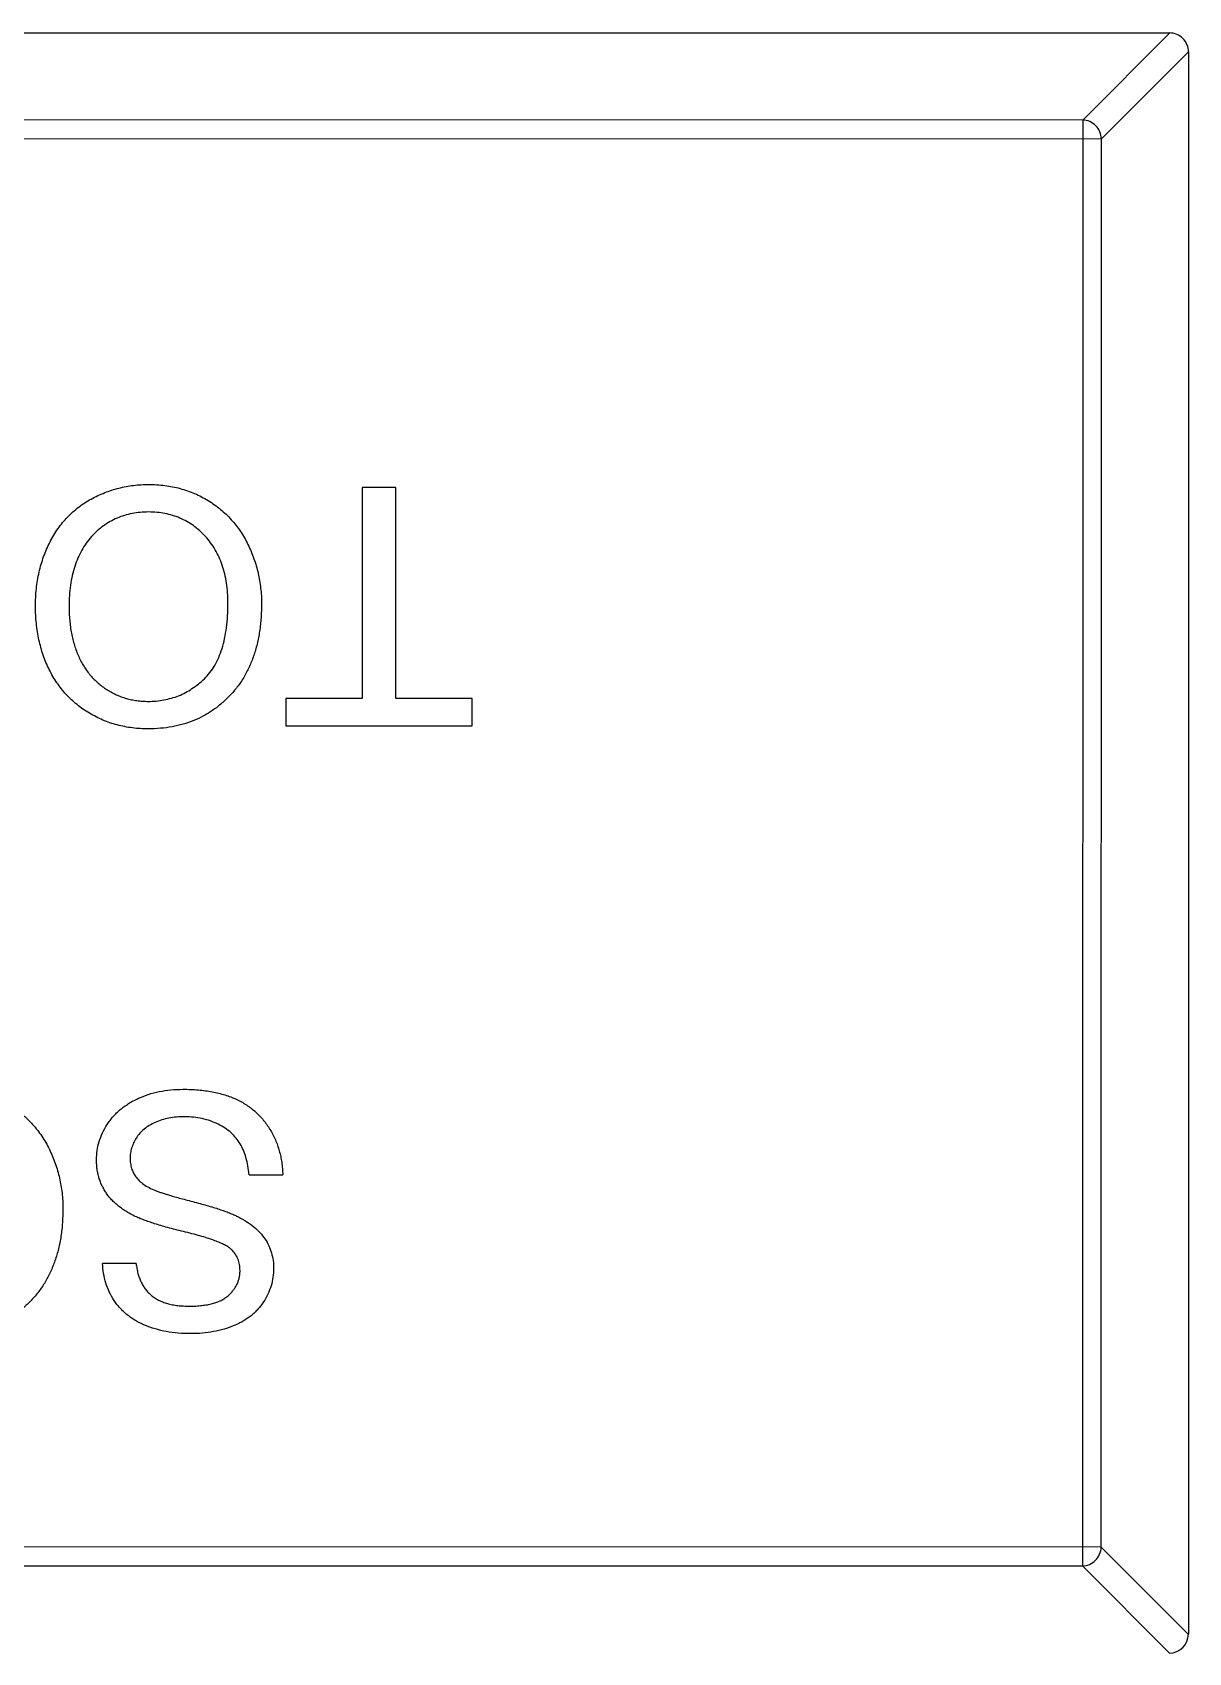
# Model space of a CAD drawing. Header units: millimetres. Extents: x 453.6 to 545.9, y 214.7 to 294.3.
# Drawn here: x 493.025 to 494.238, y 274.02 to 275.72 of the extents above; entities that cross this region are included whole.
import ezdxf

# ---------------------------------------------------------------- set-up
doc = ezdxf.new("R2010")
doc.units = ezdxf.units.MM
doc.header["$LTSCALE"] = 30.734
doc.layers.get('0').update_dxf_attribs({"linetype": 'CONTINUOUS'})

msp = doc.modelspace()

# ---------------------------------------------------------------- linework, layer by layer
at = {"linetype": 'Continuous'}
for p, q in [((491.258, 275.7203), (494.218, 275.7198)), ((494.1269, 275.6284), (494.2184, 275.7198)), ((494.238, 275.7001), (494.1466, 275.6087)), ((494.238, 275.6998), (494.2378, 274.0398)), ((494.1269, 275.6284), (491.3491, 275.6289)), ((494.1269, 275.6284), (494.1266, 274.1113)), ((491.3294, 275.6092), (494.1466, 275.6087)), ((494.1463, 274.131), (494.1466, 275.6087)), ((493.3709, 275.2428), (493.3709, 275.0216)), ((493.4062, 275.2428), (493.3709, 275.2428)), ((493.4062, 275.0216), (493.4062, 275.2428)), ((493.2908, 275.0216), (493.2908, 274.9928)), ((493.3709, 275.0216), (493.2908, 275.0216)), ((493.4863, 275.0216), (493.4062, 275.0216)), ((493.4863, 274.9927), (493.4863, 275.0216)), ((493.2908, 274.9928), (493.4863, 274.9927)), ((493.2522, 274.5216), (493.2875, 274.5216)), ((493.1336, 274.4287), (493.0984, 274.4287)), ((494.1463, 274.131), (491.3292, 274.1315)), ((494.1463, 274.131), (494.2378, 274.0395)), ((491.3489, 274.1118), (494.1266, 274.1113)), ((494.2181, 274.0198), (494.1266, 274.1113))]:
    msp.add_line(p, q, dxfattribs=at)
for centre, start, end in [((494.218, 275.6998), 359.9899, 89.9899), ((494.2178, 274.0398), 269.9899, 359.9899)]:
    msp.add_arc(centre, 0.02, start, end, dxfattribs=at)
for points, knots in [([(494.1466, 275.6087), (494.1465, 275.6113), (494.1454, 275.6163), (494.141, 275.6228), (494.1345, 275.6272), (494.1294, 275.6283), (494.1269, 275.6284)], [0, 0, 0, 0, 0.249032, 0.5, 0.750968, 1, 1, 1, 1]), ([(493.028, 275.1182), (493.028, 275.1213), (493.0281, 275.1275), (493.0288, 275.1365), (493.0301, 275.1453), (493.0317, 275.1539), (493.0339, 275.1622), (493.0364, 275.1703), (493.0396, 275.1781), (493.0431, 275.1857), (493.0471, 275.1929), (493.0515, 275.1997), (493.0563, 275.206), (493.0615, 275.2119), (493.0671, 275.2173), (493.0732, 275.2223), (493.0796, 275.2268), (493.0863, 275.2308), (493.0934, 275.2344), (493.1006, 275.2375), (493.1079, 275.2401), (493.1154, 275.2423), (493.123, 275.2439), (493.1307, 275.2452), (493.1386, 275.2459), (493.1439, 275.246), (493.1466, 275.246)], [0, 0, 0, 0, 0.04756, 0.093962, 0.139112, 0.183626, 0.227457, 0.270703, 0.313611, 0.35626, 0.398366, 0.439557, 0.480045, 0.519888, 0.559658, 0.599421, 0.639208, 0.679668, 0.72002, 0.759859, 0.79956, 0.839199, 0.878956, 0.918794, 0.959083, 1, 1, 1, 1]), ([(493.1466, 275.246), (493.1495, 275.246), (493.1552, 275.2459), (493.1636, 275.245), (493.1718, 275.2438), (493.1797, 275.2419), (493.1875, 275.2395), (493.195, 275.2366), (493.2022, 275.2332), (493.2092, 275.2292), (493.2159, 275.2248), (493.2221, 275.22), (493.228, 275.2148), (493.2334, 275.2091), (493.2385, 275.2032), (493.2431, 275.1968), (493.2473, 275.1901), (493.251, 275.183), (493.2544, 275.1756), (493.2572, 275.1681), (493.2597, 275.1606), (493.2617, 275.1529), (493.2632, 275.1451), (493.2643, 275.1372), (493.2651, 275.1292), (493.2651, 275.1238), (493.2652, 275.1211)], [0, 0, 0, 0, 0.044697, 0.088534, 0.131409, 0.173814, 0.215715, 0.257247, 0.298848, 0.340604, 0.382029, 0.42297, 0.463632, 0.504048, 0.544591, 0.584964, 0.626265, 0.667979, 0.709943, 0.751382, 0.792619, 0.833948, 0.875008, 0.916446, 0.957907, 1, 1, 1, 1]), ([(493.1467, 275.2172), (493.1438, 275.2171), (493.1379, 275.2169), (493.1294, 275.2157), (493.1213, 275.2137), (493.1135, 275.2109), (493.1062, 275.2071), (493.0992, 275.2028), (493.0927, 275.1974), (493.0866, 275.1914), (493.0811, 275.1846), (493.0763, 275.1771), (493.0723, 275.1688), (493.0689, 275.16), (493.0664, 275.1504), (493.0645, 275.1402), (493.0634, 275.1293), (493.0633, 275.1218), (493.0632, 275.118)], [0, 0, 0, 0, 0.061055, 0.119545, 0.176806, 0.232956, 0.288583, 0.344667, 0.401662, 0.46054, 0.520477, 0.581213, 0.643431, 0.707961, 0.775371, 0.846414, 0.921152, 1, 1, 1, 1]), ([(493.2299, 275.1215), (493.2298, 275.1251), (493.2297, 275.1321), (493.2285, 275.1424), (493.2267, 275.1521), (493.2242, 275.1612), (493.2208, 275.1697), (493.2168, 275.1776), (493.2119, 275.1849), (493.2064, 275.1916), (493.2003, 275.1976), (493.1938, 275.2029), (493.1868, 275.2073), (493.1795, 275.2109), (493.1719, 275.2137), (493.1638, 275.2157), (493.1554, 275.2169), (493.1497, 275.2171), (493.1467, 275.2172)], [0, 0, 0, 0, 0.075964, 0.148125, 0.217201, 0.2833, 0.347202, 0.4093, 0.470426, 0.531588, 0.591739, 0.650258, 0.707303, 0.764208, 0.821148, 0.879119, 0.938423, 1, 1, 1, 1]), ([(493.1464, 274.9896), (493.1436, 274.9897), (493.138, 274.9897), (493.1297, 274.9905), (493.1216, 274.9918), (493.1138, 274.9936), (493.1061, 274.9959), (493.0986, 274.9987), (493.0914, 275.0021), (493.0845, 275.006), (493.0778, 275.0102), (493.0715, 275.015), (493.0656, 275.0201), (493.0601, 275.0256), (493.0551, 275.0316), (493.0504, 275.0379), (493.0461, 275.0446), (493.0423, 275.0518), (493.0389, 275.0592), (493.036, 275.0669), (493.0335, 275.0749), (493.0315, 275.0831), (493.03, 275.0915), (493.0288, 275.1002), (493.0281, 275.1091), (493.028, 275.1152), (493.028, 275.1182)], [0, 0, 0, 0, 0.043099, 0.085587, 0.126908, 0.167967, 0.20845, 0.249025, 0.289281, 0.33001, 0.370598, 0.410466, 0.450033, 0.489688, 0.529116, 0.569037, 0.609703, 0.650759, 0.692509, 0.734219, 0.776707, 0.819552, 0.863351, 0.907839, 0.953334, 1, 1, 1, 1]), ([(493.0632, 275.118), (493.0633, 275.1155), (493.0633, 275.1107), (493.0638, 275.1035), (493.0646, 275.0966), (493.0656, 275.0899), (493.0671, 275.0835), (493.0688, 275.0772), (493.0709, 275.0713), (493.0732, 275.0655), (493.0759, 275.0601), (493.0788, 275.055), (493.0821, 275.0502), (493.0856, 275.0456), (493.0895, 275.0415), (493.0936, 275.0376), (493.098, 275.034), (493.1027, 275.0308), (493.1076, 275.0279), (493.1127, 275.0254), (493.1179, 275.0232), (493.1233, 275.0215), (493.1288, 275.0201), (493.1344, 275.0191), (493.1403, 275.0186), (493.1442, 275.0185), (493.1462, 275.0184)], [0, 0, 0, 0, 0.050852, 0.099752, 0.147438, 0.194086, 0.239171, 0.28334, 0.326577, 0.368936, 0.410572, 0.451051, 0.490877, 0.530044, 0.568937, 0.607578, 0.64642, 0.685679, 0.724799, 0.763513, 0.802173, 0.84074, 0.879649, 0.919071, 0.959098, 1, 1, 1, 1]), ([(493.1462, 275.0184), (493.149, 275.0185), (493.1546, 275.0186), (493.1627, 275.0198), (493.1706, 275.0217), (493.1782, 275.0242), (493.1854, 275.0276), (493.1923, 275.0317), (493.199, 275.0366), (493.2054, 275.0421), (493.2113, 275.0485), (493.2163, 275.0561), (493.2205, 275.0646), (493.224, 275.074), (493.2267, 275.0845), (493.2285, 275.096), (493.2297, 275.1084), (493.2298, 275.117), (493.2299, 275.1215)], [0, 0, 0, 0, 0.055943, 0.110382, 0.164048, 0.216759, 0.269601, 0.323009, 0.377581, 0.433449, 0.490922, 0.550625, 0.613117, 0.679861, 0.751358, 0.828261, 0.910795, 1, 1, 1, 1]), ([(493.2652, 275.1211), (493.2651, 275.1161), (493.2649, 275.1063), (493.2633, 275.0921), (493.2607, 275.0787), (493.2571, 275.0662), (493.2524, 275.0545), (493.2468, 275.0435), (493.2399, 275.0335), (493.2322, 275.0244), (493.2236, 275.0163), (493.2144, 275.0091), (493.2045, 275.003), (493.194, 274.9981), (493.183, 274.9943), (493.1713, 274.9916), (493.159, 274.9899), (493.1507, 274.9897), (493.1464, 274.9896)], [0, 0, 0, 0, 0.075226, 0.146575, 0.2145, 0.27953, 0.342403, 0.403496, 0.463762, 0.523864, 0.583252, 0.641302, 0.698898, 0.756295, 0.814628, 0.874325, 0.935783, 1, 1, 1, 1]), ([(492.9381, 274.6114), (492.941, 274.6114), (492.9467, 274.6113), (492.9551, 274.6105), (492.9633, 274.6092), (492.9713, 274.6073), (492.979, 274.6049), (492.9865, 274.602), (492.9938, 274.5986), (493.0008, 274.5946), (493.0074, 274.5902), (493.0137, 274.5854), (493.0196, 274.5802), (493.025, 274.5745), (493.0301, 274.5686), (493.0346, 274.5622), (493.0388, 274.5555), (493.0426, 274.5484), (493.0459, 274.5411), (493.0488, 274.5336), (493.0512, 274.526), (493.0532, 274.5183), (493.0548, 274.5105), (493.0559, 274.5026), (493.0566, 274.4946), (493.0567, 274.4892), (493.0567, 274.4865)], [0, 0, 0, 0, 0.044697, 0.088534, 0.131409, 0.173814, 0.215715, 0.257247, 0.298848, 0.340604, 0.382029, 0.42297, 0.463632, 0.504048, 0.544591, 0.584964, 0.626265, 0.667979, 0.709943, 0.751382, 0.792619, 0.833948, 0.875008, 0.916446, 0.957907, 1, 1, 1, 1]), ([(493.092, 274.5372), (493.0921, 274.5405), (493.0924, 274.547), (493.0946, 274.5566), (493.0981, 274.5658), (493.1022, 274.5732), (493.1061, 274.5788), (493.1094, 274.5828), (493.113, 274.5866), (493.1169, 274.5901), (493.1211, 274.5934), (493.1256, 274.5964), (493.1304, 274.5992), (493.1372, 274.6026), (493.1463, 274.6062), (493.1579, 274.6092), (493.1701, 274.6111), (493.1785, 274.6113), (493.1828, 274.6114)], [0, 0, 0, 0, 0.074816, 0.148535, 0.223872, 0.301297, 0.340894, 0.38034, 0.420127, 0.45995, 0.500831, 0.541907, 0.584439, 0.62808, 0.717267, 0.80786, 0.901925, 1, 1, 1, 1]), ([(493.1828, 274.6114), (493.1855, 274.6114), (493.1908, 274.6113), (493.1987, 274.6108), (493.2062, 274.61), (493.2134, 274.6089), (493.2202, 274.6074), (493.2267, 274.6055), (493.2328, 274.6035), (493.2387, 274.601), (493.2441, 274.5982), (493.2494, 274.5951), (493.2542, 274.5916), (493.2588, 274.5878), (493.2631, 274.5837), (493.2671, 274.5792), (493.2708, 274.5744), (493.2741, 274.5693), (493.2771, 274.564), (493.2798, 274.5585), (493.282, 274.5527), (493.2838, 274.5468), (493.2854, 274.5408), (493.2864, 274.5346), (493.2872, 274.5282), (493.2874, 274.5238), (493.2875, 274.5216)], [0, 0, 0, 0, 0.052493, 0.102825, 0.151397, 0.198033, 0.242876, 0.285999, 0.327849, 0.368395, 0.407852, 0.446838, 0.485166, 0.523341, 0.561602, 0.59992, 0.638496, 0.677791, 0.71729, 0.756605, 0.796068, 0.835886, 0.875714, 0.916263, 0.95776, 1, 1, 1, 1]), ([(493.1843, 274.5825), (493.1815, 274.5825), (493.176, 274.5824), (493.168, 274.5812), (493.1605, 274.5794), (493.1536, 274.5768), (493.1474, 274.5736), (493.1419, 274.5698), (493.1373, 274.5654), (493.1337, 274.5604), (493.1308, 274.5552), (493.1287, 274.5499), (493.1275, 274.5444), (493.1273, 274.5408), (493.1272, 274.5389)], [0, 0, 0, 0, 0.105584, 0.205868, 0.300947, 0.393002, 0.480949, 0.562874, 0.641461, 0.717742, 0.791772, 0.862716, 0.931777, 1, 1, 1, 1]), ([(493.2522, 274.5216), (493.2518, 274.5248), (493.2511, 274.5309), (493.249, 274.5395), (493.2463, 274.5473), (493.243, 274.5542), (493.2386, 274.5604), (493.2333, 274.5659), (493.2269, 274.5707), (493.2196, 274.575), (493.2115, 274.5783), (493.2029, 274.5808), (493.1938, 274.5823), (493.1875, 274.5824), (493.1843, 274.5825)], [0, 0, 0, 0, 0.093796, 0.180188, 0.260363, 0.334847, 0.407093, 0.481448, 0.559271, 0.64227, 0.728586, 0.815978, 0.906035, 1, 1, 1, 1]), ([(493.1353, 274.4768), (493.1335, 274.4776), (493.13, 274.4792), (493.125, 274.482), (493.1204, 274.4849), (493.1161, 274.488), (493.1122, 274.4912), (493.1086, 274.4946), (493.1053, 274.4982), (493.1026, 274.502), (493.1001, 274.5059), (493.0979, 274.5099), (493.0961, 274.5141), (493.0945, 274.5185), (493.0934, 274.523), (493.0926, 274.5276), (493.0921, 274.5324), (493.092, 274.5356), (493.092, 274.5372)], [0, 0, 0, 0, 0.074931, 0.147078, 0.216364, 0.282503, 0.346688, 0.408836, 0.469262, 0.528432, 0.587001, 0.644416, 0.702189, 0.759767, 0.81849, 0.877633, 0.93802, 1, 1, 1, 1]), ([(493.1272, 274.5389), (493.1273, 274.5371), (493.1275, 274.5336), (493.1286, 274.5285), (493.1306, 274.5237), (493.1333, 274.5193), (493.1369, 274.5152), (493.1416, 274.5114), (493.1473, 274.508), (493.1516, 274.5062), (493.1539, 274.5052)], [0, 0, 0, 0, 0.117768, 0.230176, 0.339843, 0.450625, 0.566943, 0.696021, 0.839438, 1, 1, 1, 1]), ([(493.1539, 274.5052), (493.1548, 274.5048), (493.1567, 274.504), (493.1602, 274.5029), (493.1642, 274.5015), (493.169, 274.5001), (493.1745, 274.4986), (493.1807, 274.4968), (493.1875, 274.495), (493.1949, 274.493), (493.2024, 274.4911), (493.2095, 274.4891), (493.2161, 274.4871), (493.2221, 274.4851), (493.2276, 274.4832), (493.2325, 274.4813), (493.237, 274.4794), (493.2397, 274.4781), (493.241, 274.4775)], [0, 0, 0, 0, 0.0312, 0.070487, 0.117215, 0.171576, 0.234122, 0.303963, 0.382156, 0.467646, 0.554335, 0.635074, 0.710037, 0.779092, 0.842966, 0.901001, 0.953246, 1, 1, 1, 1]), ([(493.0567, 274.4865), (493.0566, 274.4815), (493.0565, 274.4717), (493.0549, 274.4575), (493.0523, 274.4441), (493.0486, 274.4316), (493.044, 274.4199), (493.0383, 274.409), (493.0315, 274.399), (493.0237, 274.3898), (493.0151, 274.3817), (493.0059, 274.3745), (492.9961, 274.3685), (492.9856, 274.3635), (492.9745, 274.3597), (492.9629, 274.357), (492.9506, 274.3553), (492.9422, 274.3551), (492.938, 274.355)], [0, 0, 0, 0, 0.075226, 0.146575, 0.2145, 0.27953, 0.342403, 0.403496, 0.463762, 0.523864, 0.583252, 0.641302, 0.698898, 0.756295, 0.814628, 0.874325, 0.935783, 1, 1, 1, 1]), ([(493.2336, 274.4432), (493.2328, 274.444), (493.2309, 274.4456), (493.2273, 274.4478), (493.2228, 274.4499), (493.2175, 274.4521), (493.2113, 274.4543), (493.2043, 274.4566), (493.1963, 274.4588), (493.1877, 274.461), (493.179, 274.4631), (493.1708, 274.4653), (493.1632, 274.4673), (493.1563, 274.4693), (493.1501, 274.4713), (493.1446, 274.4732), (493.1397, 274.475), (493.1367, 274.4762), (493.1353, 274.4768)], [0, 0, 0, 0, 0.032743, 0.07241, 0.119611, 0.174673, 0.237345, 0.308352, 0.38763, 0.474784, 0.563332, 0.645136, 0.720203, 0.789134, 0.851497, 0.907331, 0.956969, 1, 1, 1, 1]), ([(493.241, 274.4775), (493.2439, 274.4759), (493.2496, 274.4728), (493.2572, 274.4673), (493.2637, 274.4612), (493.2689, 274.4545), (493.273, 274.4474), (493.2757, 274.4397), (493.2776, 274.4317), (493.2778, 274.4262), (493.2779, 274.4234)], [0, 0, 0, 0, 0.144805, 0.279512, 0.406394, 0.527502, 0.645393, 0.761885, 0.878942, 1, 1, 1, 1]), ([(493.2426, 274.4211), (493.2425, 274.4233), (493.2423, 274.4275), (493.2405, 274.4334), (493.2378, 274.4388), (493.235, 274.4417), (493.2336, 274.4432)], [0, 0, 0, 0, 0.262741, 0.509957, 0.753327, 1, 1, 1, 1]), ([(493.1911, 274.355), (493.1866, 274.3551), (493.178, 274.3553), (493.1654, 274.3569), (493.1536, 274.3598), (493.1444, 274.3629), (493.1376, 274.3662), (493.1328, 274.3687), (493.1283, 274.3716), (493.1242, 274.3747), (493.1202, 274.3781), (493.1167, 274.3818), (493.1134, 274.3856), (493.1095, 274.3912), (493.1052, 274.3986), (493.1016, 274.4081), (493.0991, 274.4182), (493.0986, 274.4252), (493.0984, 274.4287)], [0, 0, 0, 0, 0.100475, 0.195644, 0.286083, 0.372983, 0.415026, 0.456052, 0.495939, 0.535566, 0.574087, 0.612519, 0.651081, 0.689513, 0.766237, 0.84235, 0.919974, 1, 1, 1, 1]), ([(493.1336, 274.4287), (493.1338, 274.4269), (493.1343, 274.4234), (493.1354, 274.4183), (493.1369, 274.4136), (493.1387, 274.4092), (493.1408, 274.4052), (493.1434, 274.4015), (493.1463, 274.3982), (493.1495, 274.3951), (493.1531, 274.3924), (493.1572, 274.3901), (493.1616, 274.3882), (493.1664, 274.3866), (493.1717, 274.3853), (493.1773, 274.3844), (493.1834, 274.384), (493.1875, 274.3839), (493.1897, 274.3838)], [0, 0, 0, 0, 0.067155, 0.131403, 0.192732, 0.251253, 0.307704, 0.362699, 0.417778, 0.472304, 0.527873, 0.58523, 0.645057, 0.707952, 0.774434, 0.84494, 0.920404, 1, 1, 1, 1]), ([(493.1897, 274.3838), (493.1919, 274.3838), (493.1962, 274.3839), (493.2024, 274.3845), (493.2082, 274.3853), (493.2135, 274.3865), (493.2183, 274.388), (493.2227, 274.3898), (493.2266, 274.3921), (493.23, 274.3947), (493.2329, 274.3975), (493.2355, 274.4005), (493.2377, 274.4035), (493.2395, 274.4068), (493.2409, 274.4102), (493.2418, 274.4137), (493.2425, 274.4174), (493.2426, 274.4199), (493.2426, 274.4211)], [0, 0, 0, 0, 0.091511, 0.177143, 0.257108, 0.331198, 0.400592, 0.465625, 0.526973, 0.585443, 0.641399, 0.695044, 0.746782, 0.796959, 0.847545, 0.897439, 0.947649, 1, 1, 1, 1]), ([(493.2779, 274.4234), (493.2777, 274.4203), (493.2775, 274.4142), (493.2754, 274.4051), (493.272, 274.3964), (493.2682, 274.3895), (493.2645, 274.3843), (493.2614, 274.3805), (493.258, 274.377), (493.2543, 274.3738), (493.2502, 274.3708), (493.2459, 274.368), (493.2412, 274.3656), (493.2346, 274.3626), (493.2258, 274.3595), (493.2147, 274.3569), (493.2031, 274.3553), (493.1951, 274.3551), (493.1911, 274.355)], [0, 0, 0, 0, 0.074995, 0.149165, 0.223664, 0.300412, 0.33957, 0.378921, 0.418096, 0.45823, 0.498427, 0.539708, 0.582216, 0.625824, 0.715481, 0.807384, 0.901634, 1, 1, 1, 1]), ([(494.1266, 274.1113), (494.1292, 274.1113), (494.1343, 274.1125), (494.1407, 274.1169), (494.1451, 274.1233), (494.1463, 274.1284), (494.1463, 274.131)], [0, 0, 0, 0, 0.249032, 0.5, 0.750968, 1, 1, 1, 1])]:
    msp.add_open_spline(points, degree=3, knots=knots, dxfattribs=at)

doc.saveas('drawing.dxf')
